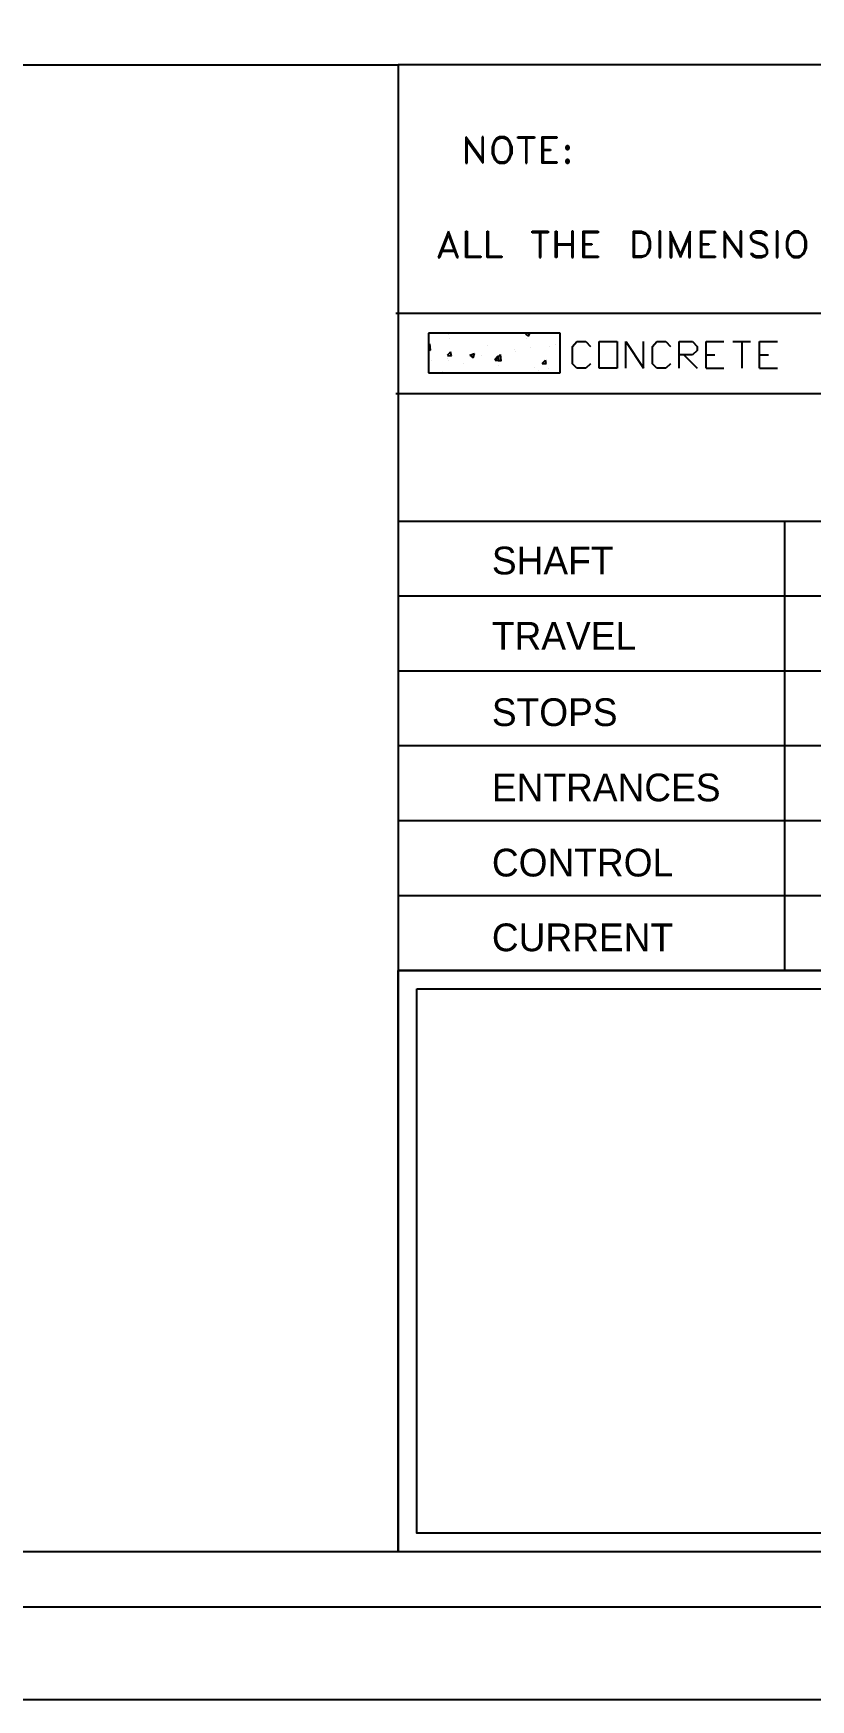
# Model space of a CAD drawing. Header units: millimetres. Extents: x -23396 to 106750, y 116 to 66281.
# Drawn here: x 33934 to 38140, y 34682 to 43693 of the extents above; entities that cross this region are included whole.
import ezdxf

# ---------------------------------------------------------------- set-up
doc = ezdxf.new("R2010")
doc.units = ezdxf.units.MM

msp = doc.modelspace()

# ---------------------------------------------------------------- linework, layer by layer
at = {"color": 0}
for p, q in [((35908.545, 43522.385), (35908.545, 35481.977)), ((44008.845, 43522.335), (35908.545, 43522.335)), ((36361.695, 43010.185), (36274.745, 43132.885)), ((36274.745, 43132.885), (36274.745, 42991.085)), ((36281.245, 42991.085), (36281.245, 43111.735)), ((36281.245, 43111.735), (36367.895, 42991.085)), ((36367.895, 43132.885), (36361.695, 43132.885)), ((36361.695, 43132.885), (36361.695, 43010.185)), ((36367.895, 42991.085), (36367.895, 43132.885)), ((36423.095, 43099.085), (36416.745, 43077.935)), ((36416.745, 43077.935), (36416.745, 43044.035)), ((36429.245, 43099.085), (36422.895, 43077.835)), ((36422.895, 43077.835), (36422.895, 43044.035)), ((36429.445, 43111.735), (36423.095, 43099.085)), ((36441.795, 43118.085), (36429.245, 43099.085)), ((36442.145, 43126.585), (36429.445, 43111.735)), ((36463.145, 43126.585), (36441.795, 43118.085)), ((36456.945, 43132.985), (36442.145, 43126.585)), ((36482.345, 43132.985), (36456.945, 43132.985)), ((36475.845, 43126.585), (36463.145, 43126.585)), ((36496.995, 43118.085), (36475.845, 43126.585)), ((36496.995, 43126.585), (36482.345, 43132.985)), ((36509.845, 43111.735), (36496.995, 43126.585)), ((36509.695, 43099.085), (36496.995, 43118.085)), ((36516.045, 43077.835), (36509.695, 43099.085)), ((36516.195, 43099.085), (36509.845, 43111.735)), ((36516.045, 43044.035), (36516.045, 43077.835)), ((36524.695, 43077.935), (36516.195, 43099.085)), ((36524.695, 43044.035), (36524.695, 43077.935)), ((36556.245, 43126.585), (36556.245, 43132.885)), ((36556.245, 43132.885), (36645.145, 43132.885)), ((36645.145, 43126.585), (36556.245, 43126.585)), ((36598.395, 43126.585), (36598.395, 42991.085)), ((36604.745, 42991.085), (36604.745, 43126.585)), ((36645.145, 43132.885), (36645.145, 43126.585)), ((36685.395, 43132.885), (36685.395, 42991.085)), ((36685.545, 43132.985), (36765.795, 43132.985)), ((36691.745, 43126.585), (36691.745, 42997.435)), ((36765.795, 43126.585), (36691.895, 43126.585)), ((36765.795, 43132.985), (36765.795, 43126.585)), ((36820.645, 43084.185), (36814.295, 43077.835)), ((36814.295, 43077.835), (36814.295, 43071.485)), ((36826.995, 43084.185), (36820.645, 43084.185)), ((36820.645, 43077.835), (36820.645, 43071.485)), ((36826.995, 43077.835), (36820.645, 43077.835)), ((36833.345, 43077.835), (36826.995, 43084.185)), ((36826.995, 43071.485), (36826.995, 43077.835)), ((36833.345, 43071.485), (36833.345, 43077.835)), ((36274.745, 42991.085), (36281.245, 42991.085)), ((36416.745, 43044.035), (36423.095, 43024.985)), ((36422.895, 43044.035), (36429.245, 43024.935)), ((36423.095, 43024.985), (36429.445, 43010.185)), ((36429.245, 43024.935), (36441.795, 43003.785)), ((36429.445, 43010.185), (36442.145, 42997.485)), ((36441.795, 43003.785), (36463.145, 42997.435)), ((36442.145, 42997.485), (36456.945, 42991.085)), ((36456.945, 42991.085), (36482.345, 42991.085)), ((36463.145, 42997.435), (36475.845, 42997.435)), ((36475.845, 42997.435), (36496.995, 43003.785)), ((36482.345, 42991.085), (36496.995, 42997.485)), ((36496.995, 43003.785), (36509.695, 43024.935)), ((36496.995, 42997.485), (36509.845, 43010.185)), ((36509.695, 43024.935), (36516.045, 43044.035)), ((36509.845, 43010.185), (36516.195, 43024.985)), ((36516.195, 43024.985), (36524.695, 43044.035)), ((36598.395, 42991.085), (36604.745, 42991.085)), ((36765.795, 42991.085), (36685.545, 42991.085)), ((36691.545, 43065.185), (36731.945, 43065.185)), ((36731.945, 43058.835), (36691.545, 43058.835)), ((36691.895, 42997.435), (36765.795, 42997.435)), ((36731.945, 43065.185), (36731.945, 43058.835)), ((36765.795, 42997.435), (36765.795, 42991.085)), ((36814.295, 43071.485), (36820.645, 43065.185)), ((36820.645, 43010.135), (36814.295, 43003.785)), ((36814.295, 43003.785), (36814.295, 42997.435)), ((36814.295, 42997.435), (36820.645, 42991.085)), ((36820.645, 43071.485), (36826.995, 43071.485)), ((36820.645, 43065.185), (36826.995, 43065.185)), ((36826.995, 43010.135), (36820.645, 43010.135)), ((36820.645, 43003.785), (36820.645, 42997.435)), ((36826.995, 43003.785), (36820.645, 43003.785)), ((36820.645, 42997.435), (36826.995, 42997.435)), ((36820.645, 42991.085), (36826.995, 42991.085)), ((36826.995, 43065.185), (36833.345, 43071.485)), ((36833.345, 43003.785), (36826.995, 43010.135)), ((36826.995, 42997.435), (36826.995, 43003.785)), ((36826.995, 42991.085), (36833.345, 42997.435)), ((36833.345, 42997.435), (36833.345, 43003.785)), ((36179.495, 42622.835), (36124.645, 42481.035)), ((36133.095, 42481.035), (36179.495, 42601.685)), ((36232.595, 42481.035), (36179.495, 42622.835)), ((36179.495, 42601.685), (36226.245, 42481.035)), ((36274.895, 42481.035), (36274.895, 42622.835)), ((36274.895, 42622.835), (36281.245, 42622.835)), ((36281.245, 42622.835), (36281.245, 42487.335)), ((36389.045, 42480.935), (36389.045, 42622.835)), ((36389.045, 42622.835), (36395.395, 42622.835)), ((36395.395, 42622.835), (36395.395, 42487.335)), ((36632.445, 42614.335), (36632.445, 42622.835)), ((36632.445, 42622.835), (36719.245, 42622.835)), ((36719.245, 42614.335), (36632.445, 42614.335)), ((36672.695, 42614.335), (36672.695, 42480.935)), ((36679.045, 42480.935), (36679.045, 42614.335)), ((36719.245, 42622.835), (36719.245, 42614.335)), ((36759.445, 42481.035), (36759.445, 42622.835)), ((36759.445, 42622.835), (36765.795, 42622.835)), ((36765.795, 42622.835), (36765.795, 42481.035)), ((36765.795, 42555.085), (36848.345, 42555.085)), ((36765.795, 42548.735), (36848.345, 42548.735)), ((36854.695, 42622.835), (36848.345, 42622.835)), ((36848.345, 42622.835), (36848.345, 42480.935)), ((36854.695, 42480.935), (36854.695, 42622.835)), ((36907.645, 42622.835), (36907.645, 42480.935)), ((36907.645, 42622.735), (36990.195, 42622.735)), ((36990.195, 42614.335), (36913.795, 42614.335)), ((36913.795, 42554.985), (36956.145, 42554.985)), ((36956.145, 42548.685), (36913.795, 42548.685)), ((36913.995, 42614.335), (36913.995, 42487.285)), ((36956.145, 42554.985), (36956.145, 42548.685)), ((36990.195, 42622.735), (36990.195, 42614.335)), ((37178.395, 42622.835), (37224.945, 42622.835)), ((37178.395, 42622.735), (37178.395, 42480.935)), ((37184.745, 42614.335), (37225.145, 42614.335)), ((37185.095, 42614.335), (37185.095, 42487.335)), ((37224.945, 42622.835), (37246.295, 42614.335)), ((37225.145, 42614.335), (37246.095, 42607.935)), ((37246.095, 42607.935), (37252.645, 42601.585)), ((37246.295, 42614.335), (37258.995, 42601.585)), ((37252.645, 42601.585), (37258.795, 42588.935)), ((37258.795, 42588.935), (37265.145, 42567.785)), ((37265.145, 42533.885), (37258.795, 42514.835)), ((37258.995, 42601.585), (37265.145, 42588.935)), ((37265.145, 42588.935), (37271.495, 42567.785)), ((37265.145, 42567.785), (37265.145, 42533.885)), ((37271.495, 42533.885), (37265.145, 42514.835)), ((37271.495, 42567.785), (37271.495, 42533.885)), ((37326.745, 42622.835), (37320.545, 42622.835)), ((37320.545, 42622.835), (37320.545, 42481.035)), ((37326.745, 42481.035), (37326.745, 42622.835)), ((37434.695, 42500.035), (37379.645, 42622.835)), ((37379.645, 42622.835), (37379.645, 42480.935)), ((37387.945, 42480.935), (37387.945, 42588.935)), ((37387.945, 42588.935), (37434.695, 42480.935)), ((37487.595, 42622.835), (37434.695, 42500.035)), ((37434.695, 42480.935), (37481.245, 42588.935)), ((37481.245, 42588.935), (37481.245, 42480.935)), ((37487.595, 42480.935), (37487.595, 42622.835)), ((37542.645, 42622.835), (37542.645, 42481.035)), ((37542.645, 42622.735), (37622.895, 42622.735)), ((37622.895, 42614.285), (37548.795, 42614.285)), ((37548.995, 42614.335), (37548.995, 42487.335)), ((37548.995, 42555.085), (37589.345, 42555.085)), ((37589.345, 42548.735), (37548.995, 42548.735)), ((37589.345, 42555.085), (37589.345, 42548.735)), ((37622.895, 42622.735), (37622.895, 42614.285)), ((37758.695, 42500.035), (37671.895, 42622.835)), ((37671.895, 42622.835), (37671.895, 42481.035)), ((37678.245, 42481.035), (37678.245, 42601.685)), ((37678.245, 42601.685), (37765.045, 42481.035)), ((37765.045, 42622.835), (37758.695, 42622.835)), ((37758.695, 42622.835), (37758.695, 42500.035)), ((37765.045, 42481.035), (37765.045, 42622.835)), ((37826.245, 42614.335), (37813.545, 42601.685)), ((37813.545, 42601.685), (37813.545, 42588.935)), ((37813.545, 42588.935), (37819.895, 42574.085)), ((37819.895, 42601.685), (37826.245, 42607.985)), ((37819.895, 42588.935), (37819.895, 42601.685)), ((37826.245, 42574.085), (37819.895, 42588.935)), ((37819.895, 42574.085), (37826.245, 42567.785)), ((37845.295, 42622.835), (37826.245, 42614.335)), ((37826.245, 42607.985), (37845.295, 42614.335)), ((37838.945, 42567.785), (37826.245, 42574.085)), ((37826.245, 42567.785), (37838.945, 42561.435)), ((37872.845, 42555.085), (37838.945, 42567.785)), ((37838.945, 42561.435), (37872.845, 42548.735)), ((37872.845, 42622.835), (37845.295, 42622.835)), ((37845.295, 42614.335), (37872.845, 42614.335)), ((37893.995, 42614.335), (37872.845, 42622.835)), ((37872.845, 42614.335), (37887.645, 42607.985)), ((37887.645, 42548.735), (37872.845, 42555.085)), ((37872.845, 42548.735), (37887.645, 42540.285)), ((37887.645, 42607.985), (37893.995, 42601.685)), ((37900.345, 42533.885), (37887.645, 42548.735)), ((37887.645, 42540.285), (37893.995, 42533.885)), ((37906.695, 42601.685), (37893.995, 42614.335)), ((37893.995, 42601.685), (37906.695, 42601.685)), ((37893.995, 42533.885), (37900.345, 42521.185)), ((37906.695, 42521.185), (37900.345, 42533.885)), ((37961.545, 42622.835), (37955.395, 42622.835)), ((37955.395, 42622.835), (37955.395, 42480.935)), ((37961.545, 42480.935), (37961.545, 42622.835)), ((38014.645, 42588.935), (38008.445, 42567.785)), ((38008.445, 42567.785), (38008.445, 42533.935)), ((38008.445, 42533.935), (38014.645, 42514.835)), ((38020.995, 42601.685), (38014.645, 42588.935)), ((38020.995, 42588.985), (38014.645, 42567.785)), ((38014.645, 42567.785), (38014.645, 42533.935)), ((38014.645, 42533.935), (38020.995, 42514.835)), ((38035.795, 42614.335), (38020.995, 42601.685)), ((38035.995, 42607.985), (38020.995, 42588.985)), ((38048.495, 42622.835), (38035.795, 42614.335)), ((38055.045, 42614.335), (38035.995, 42607.985)), ((38076.195, 42622.835), (38048.495, 42622.835)), ((38069.845, 42614.335), (38055.045, 42614.335)), ((38088.745, 42607.985), (38069.845, 42614.335)), ((38088.745, 42614.335), (38076.195, 42622.835)), ((38103.545, 42601.685), (38088.745, 42614.335)), ((38103.695, 42588.985), (38088.745, 42607.985)), ((38109.895, 42588.935), (38103.545, 42601.685)), ((38110.045, 42567.785), (38103.695, 42588.985)), ((38103.695, 42514.835), (38110.045, 42533.935)), ((38116.245, 42567.785), (38109.895, 42588.935)), ((38109.895, 42514.835), (38116.245, 42533.935)), ((38110.045, 42533.935), (38110.045, 42567.785)), ((38116.245, 42533.935), (38116.245, 42567.785)), ((36124.645, 42481.035), (36133.095, 42481.035)), ((36139.095, 42514.835), (36219.545, 42514.835)), ((36145.445, 42521.185), (36213.195, 42521.185)), ((36226.245, 42481.035), (36232.595, 42481.035)), ((36355.195, 42481.035), (36274.895, 42481.035)), ((36281.245, 42487.335), (36355.195, 42487.335)), ((36355.195, 42487.335), (36355.195, 42481.035)), ((36469.495, 42480.935), (36389.045, 42480.935)), ((36395.395, 42487.335), (36469.495, 42487.335)), ((36469.495, 42487.335), (36469.495, 42480.935)), ((36672.695, 42480.935), (36679.045, 42480.935)), ((36765.795, 42481.035), (36759.445, 42481.035)), ((36848.345, 42480.935), (36854.695, 42480.935)), ((36990.195, 42480.935), (36907.645, 42480.935)), ((36913.795, 42487.335), (36990.195, 42487.335)), ((36990.195, 42487.335), (36990.195, 42480.935)), ((37224.945, 42480.935), (37178.395, 42480.935)), ((37225.145, 42487.285), (37184.745, 42487.285)), ((37246.295, 42487.285), (37224.945, 42480.935)), ((37246.095, 42493.635), (37225.145, 42487.285)), ((37252.645, 42500.035), (37246.095, 42493.635)), ((37258.995, 42500.035), (37246.295, 42487.285)), ((37258.795, 42514.835), (37252.645, 42500.035)), ((37265.145, 42514.835), (37258.995, 42500.035)), ((37320.545, 42481.035), (37326.745, 42481.035)), ((37379.645, 42480.935), (37387.945, 42480.935)), ((37481.245, 42480.935), (37487.595, 42480.935)), ((37622.895, 42480.935), (37542.645, 42480.935)), ((37548.795, 42487.285), (37622.895, 42487.285)), ((37622.895, 42487.285), (37622.895, 42480.935)), ((37671.895, 42481.035), (37678.245, 42481.035)), ((37813.545, 42500.035), (37826.245, 42487.335)), ((37826.245, 42500.035), (37813.545, 42500.035)), ((37832.595, 42493.685), (37826.245, 42500.035)), ((37826.245, 42487.335), (37845.295, 42480.935)), ((37845.295, 42487.335), (37832.595, 42493.685)), ((37872.845, 42487.335), (37845.295, 42487.335)), ((37845.295, 42480.935), (37872.845, 42480.935)), ((37893.995, 42493.685), (37872.845, 42487.335)), ((37872.845, 42480.935), (37893.995, 42487.335)), ((37893.995, 42487.335), (37906.695, 42500.035)), ((37900.345, 42500.035), (37893.995, 42493.685)), ((37900.345, 42521.185), (37900.345, 42500.035)), ((37906.695, 42500.035), (37906.695, 42521.185)), ((37955.395, 42480.935), (37961.545, 42480.935)), ((38014.645, 42514.835), (38020.995, 42500.035)), ((38020.995, 42514.835), (38035.995, 42493.685)), ((38020.995, 42500.035), (38035.795, 42487.335)), ((38035.795, 42487.335), (38048.495, 42481.035)), ((38035.995, 42493.685), (38055.045, 42487.335)), ((38048.495, 42481.035), (38076.195, 42481.035)), ((38055.045, 42487.335), (38069.845, 42487.335)), ((38069.845, 42487.335), (38088.745, 42493.685)), ((38076.195, 42481.035), (38088.745, 42487.335)), ((38088.745, 42493.685), (38103.695, 42514.835)), ((38088.745, 42487.335), (38103.545, 42500.035)), ((38103.545, 42500.035), (38109.895, 42514.835)), ((44008.845, 42178.285), (35895.695, 42178.285)), ((36784.845, 42072.485), (36071.695, 42072.485)), ((36071.695, 42072.485), (36071.695, 41856.585)), ((36071.695, 42006.885), (36080.195, 42013.235)), ((36082.145, 41979.335), (36080.195, 42013.185)), ((36179.645, 42064.035), (36179.645, 42064.035)), ((36183.545, 42044.935), (36183.545, 42044.935)), ((36363.645, 42068.235), (36363.645, 42068.235)), ((36391.145, 42004.785), (36391.145, 42004.785)), ((36607.045, 42072.485), (36596.495, 42066.085)), ((36596.495, 42066.085), (36613.595, 42055.535)), ((36600.895, 42040.735), (36600.895, 42040.735)), ((36613.395, 42055.535), (36619.745, 42072.485)), ((36624.145, 41994.135), (36624.145, 41994.135)), ((36727.545, 42000.485), (36727.545, 42000.485)), ((36759.445, 42011.085), (36759.445, 42011.085)), ((36784.845, 41856.585), (36784.845, 42072.485)), ((36850.295, 42000.485), (36873.745, 42025.935)), ((36850.295, 41905.285), (36850.295, 42000.485)), ((36873.745, 42025.935), (36922.445, 42025.935)), ((36922.445, 42025.935), (36947.845, 42000.485)), ((36994.595, 41881.985), (36994.595, 42025.935)), ((36994.595, 42025.935), (37091.945, 42025.935)), ((37091.945, 42025.935), (37091.945, 41881.985)), ((37140.445, 41881.985), (37140.445, 42025.935)), ((37140.445, 42025.935), (37235.695, 41881.985)), ((37235.695, 41881.985), (37235.695, 42025.935)), ((37284.195, 42000.485), (37307.695, 42025.835)), ((37284.195, 41905.285), (37284.195, 42000.485)), ((37307.695, 42025.835), (37356.195, 42025.835)), ((37356.195, 42025.835), (37381.745, 42000.485)), ((37428.345, 41881.985), (37428.345, 42025.935)), ((37428.345, 42025.935), (37500.445, 42025.935)), ((37500.445, 42025.935), (37525.695, 42000.485)), ((37525.695, 42000.485), (37525.695, 41977.185)), ((37574.395, 41881.885), (37574.395, 42025.935)), ((37574.395, 42025.935), (37669.445, 42025.935)), ((37718.295, 42025.935), (37813.545, 42025.935)), ((37766.995, 42025.935), (37766.995, 41881.985)), ((37862.395, 41881.985), (37862.395, 42025.935)), ((37862.395, 42025.935), (37959.595, 42025.935)), ((36071.545, 41913.685), (36071.545, 41913.685)), ((36071.695, 41981.485), (36082.145, 41979.335)), ((36086.545, 41922.235), (36086.545, 41922.235)), ((36175.245, 41951.835), (36192.195, 41970.885)), ((36175.245, 41951.785), (36196.245, 41949.635)), ((36175.245, 41934.885), (36175.245, 41934.885)), ((36179.645, 41926.435), (36179.645, 41926.435)), ((36183.545, 41968.735), (36183.545, 41968.735)), ((36196.245, 41949.635), (36191.995, 41970.885)), ((36262.045, 41905.285), (36262.045, 41905.285)), ((36295.895, 41951.835), (36321.295, 41962.385)), ((36295.895, 41951.835), (36312.845, 41939.085)), ((36310.745, 41951.835), (36310.745, 41951.835)), ((36312.845, 41939.085), (36321.295, 41962.385)), ((36359.395, 41949.635), (36359.395, 41949.635)), ((36431.195, 41928.485), (36452.545, 41926.435)), ((36431.545, 41928.585), (36448.495, 41949.735)), ((36433.295, 41926.435), (36465.045, 41922.135)), ((36433.495, 41926.435), (36460.995, 41956.035)), ((36452.545, 41926.435), (36448.145, 41949.735)), ((36465.045, 41922.135), (36460.845, 41956.035)), ((36534.895, 41981.435), (36534.895, 41981.435)), ((36543.545, 41975.085), (36543.545, 41975.085)), ((36687.495, 41907.335), (36704.245, 41926.435)), ((36687.495, 41907.335), (36708.645, 41905.285)), ((36708.645, 41905.285), (36704.245, 41926.435)), ((36873.745, 41881.985), (36850.295, 41905.285)), ((36947.845, 41905.285), (36922.445, 41881.985)), ((37307.695, 41881.985), (37284.195, 41905.285)), ((37381.745, 41905.285), (37356.195, 41881.985)), ((37500.445, 41953.935), (37428.345, 41953.935)), ((37453.745, 41953.935), (37525.695, 41881.985)), ((37525.695, 41977.185), (37500.445, 41953.935)), ((37574.395, 41953.935), (37620.945, 41953.935)), ((37862.395, 41953.985), (37910.945, 41953.985)), ((36071.695, 41856.585), (36784.845, 41856.585)), ((36147.745, 41865.035), (36147.745, 41865.035)), ((36338.245, 41856.585), (36338.245, 41856.585)), ((36452.545, 41896.785), (36452.545, 41896.785)), ((36643.045, 41888.335), (36643.045, 41888.335)), ((36666.345, 41871.385), (36666.345, 41871.385)), ((36723.645, 41881.985), (36723.645, 41881.985)), ((36922.445, 41881.985), (36873.745, 41881.985)), ((37091.945, 41881.985), (36994.595, 41881.985)), ((37356.195, 41881.985), (37307.695, 41881.985)), ((37574.395, 41881.885), (37669.445, 41881.885)), ((37862.395, 41881.985), (37959.595, 41881.985)), ((44008.845, 41744.385), (35895.695, 41744.385)), ((44008.845, 41744.385), (35908.545, 41744.385)), ((44008.845, 41052.978), (35908.545, 41052.978)), ((37997.895, 41052.978), (37997.895, 38625.223)), ((44008.845, 40648.728), (35908.545, 40648.728)), ((44008.845, 40244.478), (35908.545, 40244.478)), ((44008.845, 39840.153), (35908.545, 39840.153)), ((44008.845, 39433.773), (35908.545, 39433.773)), ((44008.845, 39029.473), (35908.545, 39029.473)), ((44008.845, 38625.223), (35908.545, 38625.223)), ((44008.845, 35481.977), (1011.055, 35481.977))]:
    msp.add_line(p, q, dxfattribs=at)
at = {"linetype": 'Continuous'}
for points in [[(211.055, 66281.328), (44808.845, 66281.328), (44808.845, 34681.977), (211.055, 34681.977)], [(711.055, 65781.328), (44308.845, 65781.328), (44308.845, 35181.977), (711.055, 35181.977)], [(1011.055, 65481.328), (44008.845, 65481.328), (44008.845, 35481.977), (1011.055, 35481.977)], [(35908.545, 38625.223), (44008.845, 38625.223), (44008.845, 35481.977), (35908.545, 35481.977)], [(36008.545, 38525.223), (43908.845, 38525.223), (43908.845, 35581.977), (36008.545, 35581.977)]]:
    msp.add_lwpolyline(points, close=True, dxfattribs=at)
msp.add_lwpolyline([(21257.104, 43522.385), (35908.545, 43522.385), (35908.545, 35481.977), (21257.104, 35481.977)], close=True)

# ---------------------------------------------------------------- texts
at = {"linetype": 'Continuous', "char_height": 150, "attachment_point": 1}
for s, insert in [('SHAFT ', (36414.974, 40917.024)), ('TRAVEL', (36414.974, 40509.97)), ('STOPS', (36414.974, 40097.101)), ('ENTRANCES', (36414.974, 39690.046)), ('CONTROL', (36414.974, 39283.666)), ('CURRENT', (36414.974, 38879.366))]:
    msp.add_mtext_dynamic_manual_height_columns(s, width=448.71601, gutter_width=536.653, heights=[150], dxfattribs=dict(at, insert=insert))

doc.saveas('drawing.dxf')
